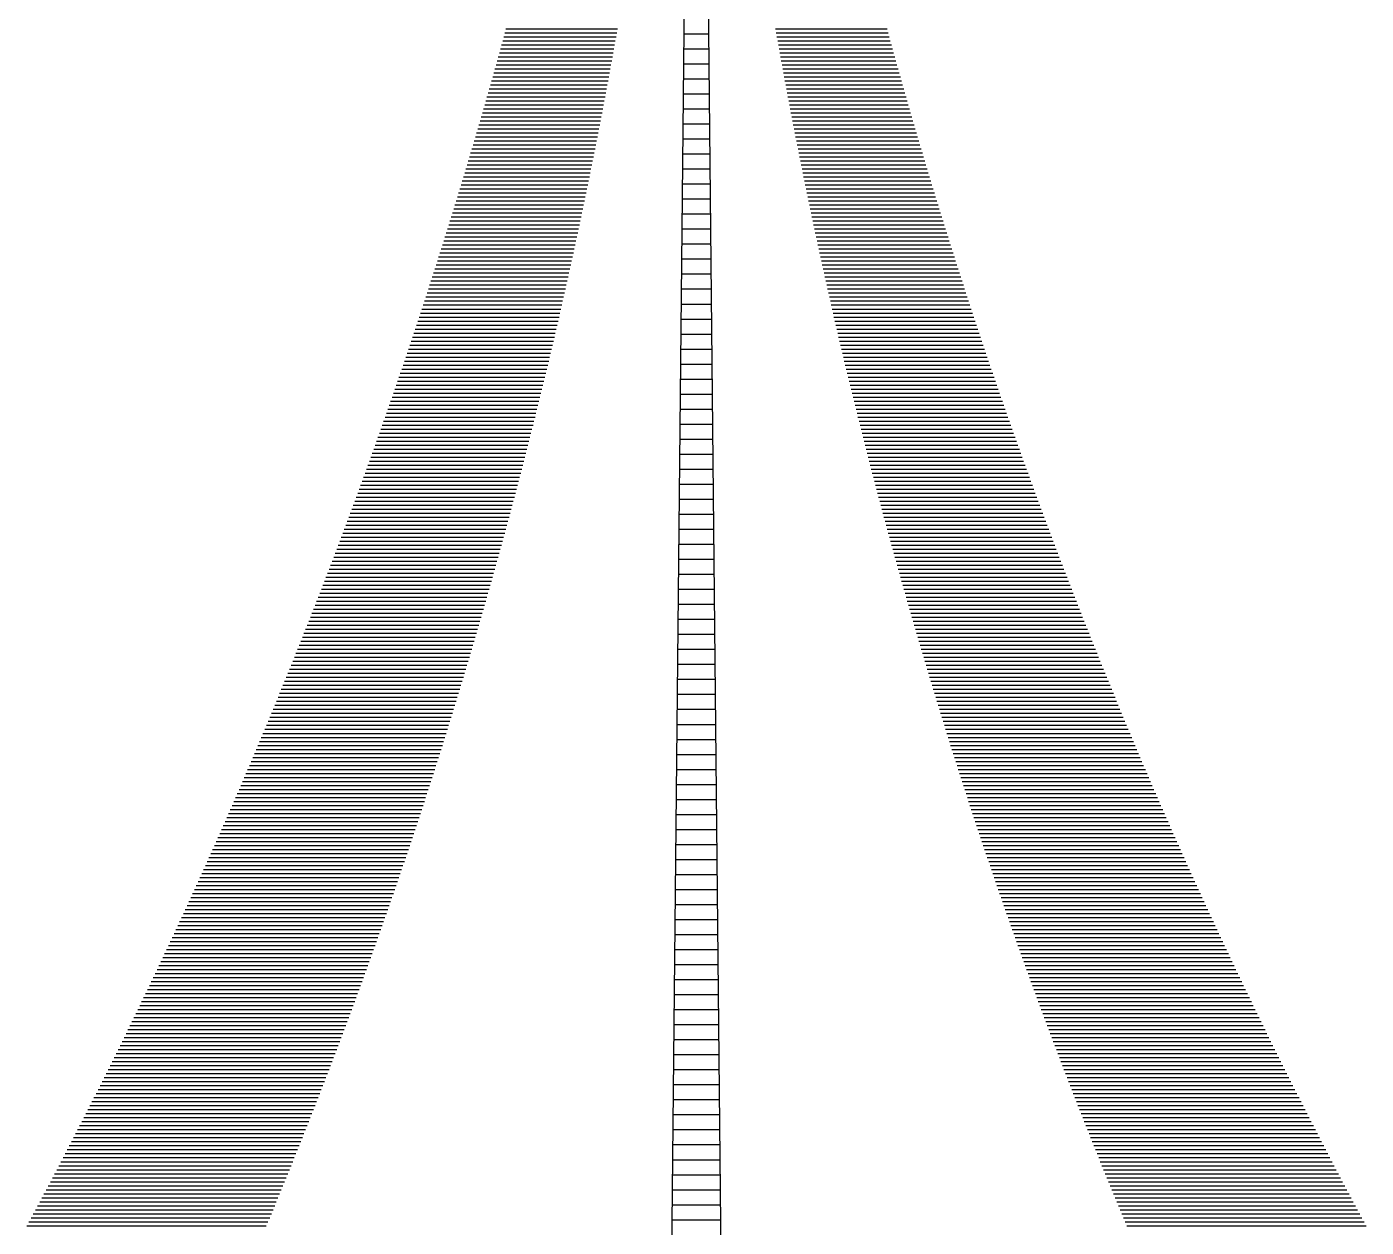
# Model space of a CAD drawing. Extents: x 155532 to 155646, y 598913 to 599004.
# Drawn here: x 155588.923 to 155589.759, y 598998.51 to 598999.26 of the extents above; entities that cross this region are included whole.
import ezdxf

# ---------------------------------------------------------------- set-up
doc = ezdxf.new("R2010")
doc.units = 0
doc.header["$LTSCALE"] = 0.25
doc.layers.get('0').update_dxf_attribs({"linetype": 'CONTINUOUS'})
doc.layers.add('C1680', color=7, linetype='CONTINUOUS')
doc.layers.add('M1202', color=7, linetype='CONTINUOUS')

# ---------------------------------------------------------------- blocks, each defined once
blk = doc.blocks.new('*X14')
at = {"color": 0}
for p, q in [((-19.9951, -132.625), (-19.2992, -132.625)), ((-19.9907, -132.65), (-19.2923, -132.65)), ((-19.9863, -132.675), (-19.2855, -132.675)), ((-19.9819, -132.7), (-19.2787, -132.7)), ((-19.9774, -132.725), (-19.2718, -132.725)), ((-19.973, -132.75), (-19.2649, -132.75)), ((-19.9685, -132.775), (-19.258, -132.775)), ((-19.964, -132.8), (-19.2511, -132.8)), ((-19.9594, -132.825), (-19.2441, -132.825)), ((-19.9549, -132.85), (-19.2372, -132.85)), ((-19.9503, -132.875), (-19.2302, -132.875)), ((-19.9458, -132.9), (-19.2232, -132.9)), ((-19.9412, -132.925), (-19.2161, -132.925)), ((-19.9365, -132.95), (-19.2091, -132.95)), ((-19.9319, -132.975), (-19.202, -132.975)), ((-19.9272, -133), (-19.1949, -133)), ((-19.9226, -133.025), (-19.1878, -133.025)), ((-19.9179, -133.05), (-19.1807, -133.05)), ((-19.9131, -133.075), (-19.1735, -133.075)), ((-19.9084, -133.1), (-19.1664, -133.1)), ((-19.9037, -133.125), (-19.1592, -133.125)), ((-19.8989, -133.15), (-19.152, -133.15)), ((-19.8941, -133.175), (-19.1447, -133.175)), ((-19.8893, -133.2), (-19.1375, -133.2)), ((-19.8845, -133.225), (-19.1302, -133.225)), ((-19.8796, -133.25), (-19.1229, -133.25)), ((-19.8747, -133.275), (-19.1156, -133.275)), ((-19.8699, -133.3), (-19.1083, -133.3)), ((-19.865, -133.325), (-19.101, -133.325)), ((-19.86, -133.35), (-19.0936, -133.35)), ((-19.8551, -133.375), (-19.0862, -133.375)), ((-19.8501, -133.4), (-19.0788, -133.4)), ((-19.8452, -133.425), (-19.0713, -133.425)), ((-19.8402, -133.45), (-19.0639, -133.45)), ((-19.8351, -133.475), (-19.0564, -133.475)), ((-19.8301, -133.5), (-19.0489, -133.5)), ((-19.8251, -133.525), (-19.0414, -133.525)), ((-19.82, -133.55), (-19.0339, -133.55)), ((-19.8149, -133.575), (-19.0263, -133.575)), ((-19.8098, -133.6), (-19.0188, -133.6)), ((-19.8046, -133.625), (-19.0112, -133.625)), ((-19.7995, -133.65), (-19.0036, -133.65)), ((-19.7943, -133.675), (-18.9959, -133.675)), ((-19.7891, -133.7), (-18.9883, -133.7)), ((-19.7839, -133.725), (-18.9806, -133.725)), ((-19.7787, -133.75), (-18.9729, -133.75)), ((-19.7735, -133.775), (-18.9652, -133.775)), ((-19.7682, -133.8), (-18.9574, -133.8)), ((-19.7629, -133.825), (-18.9497, -133.825)), ((-19.7576, -133.85), (-18.9419, -133.85)), ((-19.7523, -133.875), (-18.9341, -133.875)), ((-19.7469, -133.9), (-18.9263, -133.9)), ((-19.7416, -133.925), (-18.9185, -133.925)), ((-19.7362, -133.95), (-18.9106, -133.95)), ((-19.7308, -133.975), (-18.9027, -133.975)), ((-19.7254, -134), (-18.8948, -134)), ((-19.72, -134.025), (-18.8869, -134.025)), ((-19.7145, -134.05), (-18.879, -134.05)), ((-19.709, -134.075), (-18.871, -134.075)), ((-19.7035, -134.1), (-18.863, -134.1)), ((-19.698, -134.125), (-18.855, -134.125)), ((-19.6925, -134.15), (-18.847, -134.15)), ((-19.6869, -134.175), (-18.8389, -134.175)), ((-19.6814, -134.2), (-18.8309, -134.2)), ((-19.6758, -134.225), (-18.8228, -134.225)), ((-19.6702, -134.25), (-18.8147, -134.25)), ((-19.6645, -134.275), (-18.8066, -134.275)), ((-19.6589, -134.3), (-18.7984, -134.3)), ((-19.6532, -134.325), (-18.7902, -134.325)), ((-19.6475, -134.35), (-18.782, -134.35)), ((-19.6418, -134.375), (-18.7738, -134.375)), ((-19.6361, -134.4), (-18.7656, -134.4)), ((-19.6304, -134.425), (-18.7574, -134.425)), ((-19.6246, -134.45), (-18.7491, -134.45)), ((-19.6188, -134.475), (-18.7408, -134.475)), ((-19.613, -134.5), (-18.7325, -134.5)), ((-19.6072, -134.525), (-18.7241, -134.525)), ((-19.6014, -134.55), (-18.7158, -134.55)), ((-19.5955, -134.575), (-18.7074, -134.575)), ((-19.5896, -134.6), (-18.699, -134.6)), ((-19.5837, -134.625), (-18.6906, -134.625)), ((-19.5778, -134.65), (-18.6821, -134.65)), ((-19.5719, -134.675), (-18.6737, -134.675)), ((-19.5659, -134.7), (-18.6652, -134.7)), ((-19.5599, -134.725), (-18.6567, -134.725)), ((-19.5539, -134.75), (-18.6482, -134.75)), ((-19.5479, -134.775), (-18.6396, -134.775)), ((-19.5419, -134.8), (-18.6311, -134.8)), ((-19.5358, -134.825), (-18.6225, -134.825)), ((-19.5298, -134.85), (-18.6139, -134.85)), ((-19.5237, -134.875), (-18.6052, -134.875)), ((-19.5176, -134.9), (-18.5966, -134.9)), ((-19.5114, -134.925), (-18.5879, -134.925)), ((-19.5053, -134.95), (-18.5792, -134.95)), ((-19.4991, -134.975), (-18.5705, -134.975)), ((-19.4929, -135), (-18.5618, -135)), ((-19.4867, -135.025), (-18.553, -135.025)), ((-19.4805, -135.05), (-18.5442, -135.05)), ((-19.4742, -135.075), (-18.5354, -135.075)), ((-19.468, -135.1), (-18.5266, -135.1)), ((-19.4617, -135.125), (-18.5178, -135.125)), ((-19.4554, -135.15), (-18.5089, -135.15)), ((-19.449, -135.175), (-18.5, -135.175)), ((-19.4427, -135.2), (-18.4911, -135.2)), ((-19.4363, -135.225), (-18.4822, -135.225)), ((-19.4299, -135.25), (-18.4732, -135.25)), ((-19.4235, -135.275), (-18.4643, -135.275)), ((-19.4171, -135.3), (-18.4553, -135.3)), ((-19.4107, -135.325), (-18.4463, -135.325)), ((-19.4042, -135.35), (-18.4372, -135.35)), ((-19.3977, -135.375), (-18.4282, -135.375)), ((-19.3912, -135.4), (-18.4191, -135.4)), ((-19.3847, -135.425), (-18.41, -135.425)), ((-19.3781, -135.45), (-18.4009, -135.45)), ((-19.3716, -135.475), (-18.3917, -135.475)), ((-19.365, -135.5), (-18.3826, -135.5)), ((-19.3584, -135.525), (-18.3734, -135.525)), ((-19.3518, -135.55), (-18.3642, -135.55)), ((-19.3451, -135.575), (-18.355, -135.575)), ((-19.3385, -135.6), (-18.3457, -135.6)), ((-19.3318, -135.625), (-18.3364, -135.625)), ((-19.3251, -135.65), (-18.3271, -135.65)), ((-19.3183, -135.675), (-18.3178, -135.675)), ((-19.3116, -135.7), (-18.3085, -135.7)), ((-19.3048, -135.725), (-18.2991, -135.725)), ((-19.2981, -135.75), (-18.2898, -135.75)), ((-19.2913, -135.775), (-18.2804, -135.775)), ((-19.2844, -135.8), (-18.2709, -135.8)), ((-19.2776, -135.825), (-18.2615, -135.825)), ((-19.2707, -135.85), (-18.252, -135.85)), ((-19.2639, -135.875), (-18.2425, -135.875)), ((-19.257, -135.9), (-18.233, -135.9)), ((-19.25, -135.925), (-18.2235, -135.925)), ((-19.2431, -135.95), (-18.2139, -135.95)), ((-19.2361, -135.975), (-18.2044, -135.975)), ((-19.2292, -136), (-18.1948, -136)), ((-19.2222, -136.025), (-18.1851, -136.025)), ((-19.2151, -136.05), (-18.1755, -136.05)), ((-19.2081, -136.075), (-18.1658, -136.075)), ((-19.201, -136.1), (-18.1562, -136.1)), ((-19.1939, -136.125), (-18.1464, -136.125)), ((-19.1868, -136.15), (-18.1367, -136.15)), ((-19.1797, -136.175), (-18.127, -136.175)), ((-19.1726, -136.2), (-18.1172, -136.2)), ((-19.1654, -136.225), (-18.1074, -136.225)), ((-19.1582, -136.25), (-18.0976, -136.25)), ((-19.151, -136.275), (-18.0877, -136.275)), ((-19.1438, -136.3), (-18.0779, -136.3)), ((-19.1366, -136.325), (-18.068, -136.325)), ((-19.1293, -136.35), (-18.0581, -136.35)), ((-19.122, -136.375), (-18.0482, -136.375)), ((-19.1147, -136.4), (-18.0382, -136.4)), ((-19.1074, -136.425), (-18.0282, -136.425)), ((-19.1001, -136.45), (-18.0182, -136.45)), ((-19.0927, -136.475), (-18.0082, -136.475)), ((-19.0853, -136.5), (-17.9982, -136.5)), ((-19.0779, -136.525), (-17.9881, -136.525)), ((-19.0705, -136.55), (-17.978, -136.55)), ((-19.063, -136.575), (-17.9679, -136.575)), ((-19.0556, -136.6), (-17.9578, -136.6)), ((-19.0481, -136.625), (-17.9476, -136.625)), ((-19.0406, -136.65), (-17.9375, -136.65)), ((-19.0331, -136.675), (-17.9273, -136.675)), ((-19.0255, -136.7), (-17.917, -136.7)), ((-19.018, -136.725), (-17.9068, -136.725)), ((-19.0104, -136.75), (-17.8965, -136.75)), ((-19.0028, -136.775), (-17.8863, -136.775)), ((-18.9951, -136.8), (-17.8759, -136.8)), ((-18.9875, -136.825), (-17.8656, -136.825)), ((-18.9798, -136.85), (-17.8553, -136.85)), ((-18.9721, -136.875), (-17.8449, -136.875)), ((-18.9644, -136.9), (-17.8345, -136.9)), ((-18.9567, -136.925), (-17.8241, -136.925)), ((-18.9489, -136.95), (-17.8136, -136.95)), ((-18.9412, -136.975), (-17.8031, -136.975)), ((-18.9334, -137), (-17.7927, -137)), ((-18.9256, -137.025), (-17.7821, -137.025)), ((-18.9177, -137.05), (-17.7716, -137.05)), ((-18.9099, -137.075), (-17.761, -137.075)), ((-18.902, -137.1), (-17.7505, -137.1)), ((-18.8941, -137.125), (-17.7399, -137.125)), ((-18.8862, -137.15), (-17.7292, -137.15)), ((-18.8783, -137.175), (-17.7186, -137.175)), ((-18.8703, -137.2), (-17.7079, -137.2)), ((-18.8623, -137.225), (-17.6972, -137.225)), ((-18.8543, -137.25), (-17.6865, -137.25)), ((-18.8463, -137.275), (-17.6757, -137.275)), ((-18.8383, -137.3), (-17.665, -137.3)), ((-18.8302, -137.325), (-17.6542, -137.325)), ((-18.8221, -137.35), (-17.6434, -137.35)), ((-18.814, -137.375), (-17.6325, -137.375)), ((-18.8059, -137.4), (-17.6217, -137.4)), ((-18.7978, -137.425), (-17.6108, -137.425)), ((-18.7896, -137.45), (-17.5999, -137.45)), ((-18.7814, -137.475), (-17.589, -137.475)), ((-18.7732, -137.5), (-17.578, -137.5)), ((-18.765, -137.525), (-17.567, -137.525)), ((-18.7567, -137.55), (-17.5561, -137.55)), ((-18.7485, -137.575), (-17.545, -137.575)), ((-18.7402, -137.6), (-17.534, -137.6)), ((-18.7319, -137.625), (-17.5229, -137.625)), ((-18.7235, -137.65), (-17.5118, -137.65)), ((-18.7152, -137.675), (-17.5007, -137.675)), ((-18.7068, -137.7), (-17.4896, -137.7)), ((-18.6984, -137.725), (-17.4784, -137.725)), ((-18.69, -137.75), (-17.4672, -137.75)), ((-18.6816, -137.775), (-17.456, -137.775)), ((-18.6731, -137.8), (-17.4448, -137.8)), ((-18.6646, -137.825), (-17.4335, -137.825)), ((-18.6562, -137.85), (-17.4223, -137.85)), ((-18.6476, -137.875), (-17.411, -137.875)), ((-18.6391, -137.9), (-17.3996, -137.9)), ((-18.6305, -137.925), (-17.3883, -137.925)), ((-18.6219, -137.95), (-17.3769, -137.95)), ((-18.6133, -137.975), (-17.3655, -137.975)), ((-18.6047, -138), (-17.3541, -138)), ((-18.5961, -138.025), (-17.3427, -138.025)), ((-18.5874, -138.05), (-17.3312, -138.05)), ((-18.5787, -138.075), (-17.3197, -138.075)), ((-18.57, -138.1), (-17.3082, -138.1)), ((-18.5613, -138.125), (-17.2966, -138.125)), ((-18.5525, -138.15), (-17.2851, -138.15)), ((-18.5438, -138.175), (-17.2735, -138.175)), ((-18.535, -138.2), (-17.2619, -138.2)), ((-18.5261, -138.225), (-17.2503, -138.225)), ((-18.5173, -138.25), (-17.2386, -138.25)), ((-18.5084, -138.275), (-17.2269, -138.275)), ((-18.4996, -138.3), (-17.2152, -138.3)), ((-18.4907, -138.325), (-17.2035, -138.325)), ((-18.4817, -138.35), (-17.1917, -138.35)), ((-18.4728, -138.375), (-17.1799, -138.375)), ((-18.4638, -138.4), (-17.1681, -138.4)), ((-18.4548, -138.425), (-17.1563, -138.425)), ((-18.4458, -138.45), (-17.1445, -138.45)), ((-18.4368, -138.475), (-17.1326, -138.475)), ((-18.4278, -138.5), (-17.1207, -138.5)), ((-18.4187, -138.525), (-17.1088, -138.525)), ((-18.4096, -138.55), (-17.0968, -138.55)), ((-18.4005, -138.575), (-17.0849, -138.575)), ((-18.3913, -138.6), (-17.0729, -138.6)), ((-18.3822, -138.625), (-17.0608, -138.625)), ((-18.373, -138.65), (-17.0488, -138.65)), ((-18.3638, -138.675), (-17.0367, -138.675)), ((-18.3546, -138.7), (-17.0246, -138.7)), ((-18.3453, -138.725), (-17.0125, -138.725)), ((-18.3361, -138.75), (-17.0004, -138.75)), ((-18.3268, -138.775), (-16.9882, -138.775)), ((-18.3175, -138.8), (-16.976, -138.8)), ((-18.3081, -138.825), (-16.9638, -138.825)), ((-18.2988, -138.85), (-16.9516, -138.85)), ((-18.2894, -138.875), (-16.9393, -138.875)), ((-18.28, -138.9), (-16.927, -138.9)), ((-18.2706, -138.925), (-16.9147, -138.925)), ((-18.2611, -138.95), (-16.9023, -138.95)), ((-18.2517, -138.975), (-16.89, -138.975)), ((-18.2422, -139), (-16.8776, -139)), ((-18.2327, -139.025), (-16.8652, -139.025)), ((-18.2232, -139.05), (-16.8527, -139.05)), ((-18.2136, -139.075), (-16.8403, -139.075)), ((-18.204, -139.1), (-16.8278, -139.1)), ((-18.1944, -139.125), (-16.8153, -139.125)), ((-18.1848, -139.15), (-16.8027, -139.15)), ((-18.1752, -139.175), (-16.7902, -139.175)), ((-18.1655, -139.2), (-16.7776, -139.2)), ((-18.1558, -139.225), (-16.765, -139.225)), ((-18.1461, -139.25), (-16.7523, -139.25)), ((-18.1364, -139.275), (-16.7397, -139.275)), ((-18.1267, -139.3), (-16.727, -139.3)), ((-18.1169, -139.325), (-16.7143, -139.325)), ((-18.1071, -139.35), (-16.7015, -139.35)), ((-18.0973, -139.375), (-16.6888, -139.375)), ((-18.0875, -139.4), (-16.676, -139.4)), ((-18.0776, -139.425), (-16.6632, -139.425)), ((-18.0677, -139.45), (-16.6503, -139.45)), ((-18.0578, -139.475), (-16.6374, -139.475)), ((-18.0479, -139.5), (-16.6246, -139.5)), ((-18.0379, -139.525), (-16.6116, -139.525)), ((-18.028, -139.55), (-16.5987, -139.55)), ((-18.018, -139.575), (-16.5857, -139.575)), ((-18.008, -139.6), (-16.5727, -139.6)), ((-17.9979, -139.625), (-16.5597, -139.625)), ((-17.9879, -139.65), (-16.5467, -139.65)), ((-17.9778, -139.675), (-16.5336, -139.675)), ((-17.9677, -139.7), (-16.5205, -139.7)), ((-17.9575, -139.725), (-16.5074, -139.725)), ((-17.9474, -139.75), (-16.4942, -139.75)), ((-17.9372, -139.775), (-16.4811, -139.775)), ((-17.927, -139.8), (-16.4679, -139.8)), ((-17.9168, -139.825), (-16.4546, -139.825)), ((-17.9066, -139.85), (-16.4414, -139.85)), ((-17.8963, -139.875), (-16.4281, -139.875)), ((-17.886, -139.9), (-16.4148, -139.9)), ((-17.8757, -139.925), (-16.4015, -139.925)), ((-17.8654, -139.95), (-16.3881, -139.95)), ((-17.855, -139.975), (-16.3748, -139.975)), ((-17.8447, -140), (-16.3614, -140)), ((-17.8343, -140.025), (-16.3479, -140.025)), ((-17.8238, -140.05), (-16.3345, -140.05)), ((-17.8134, -140.075), (-16.321, -140.075)), ((-17.8029, -140.1), (-16.3075, -140.1))]:
    blk.add_line(p, q, dxfattribs=at)
blk = doc.blocks.new('*X15')
at = {"color": 0}
for p, q in [((-21.6784, -132.625), (-20.9824, -132.625)), ((-21.6989, -132.7), (-20.9957, -132.7)), ((-21.6921, -132.675), (-20.9913, -132.675)), ((-21.6852, -132.65), (-20.9868, -132.65)), ((-21.7196, -132.775), (-21.0091, -132.775)), ((-21.7127, -132.75), (-21.0046, -132.75)), ((-21.7058, -132.725), (-21.0001, -132.725)), ((-21.7474, -132.875), (-21.0272, -132.875)), ((-21.7404, -132.85), (-21.0227, -132.85)), ((-21.7335, -132.825), (-21.0181, -132.825)), ((-21.7265, -132.8), (-21.0136, -132.8)), ((-21.7685, -132.95), (-21.041, -132.95)), ((-21.7614, -132.925), (-21.0364, -132.925)), ((-21.7544, -132.9), (-21.0318, -132.9)), ((-21.7898, -133.025), (-21.055, -133.025)), ((-21.7826, -133), (-21.0503, -133)), ((-21.7756, -132.975), (-21.0457, -132.975)), ((-21.8184, -133.125), (-21.0739, -133.125)), ((-21.8112, -133.1), (-21.0692, -133.1)), ((-21.804, -133.075), (-21.0644, -133.075)), ((-21.7969, -133.05), (-21.0597, -133.05)), ((-21.8401, -133.2), (-21.0883, -133.2)), ((-21.8328, -133.175), (-21.0835, -133.175)), ((-21.8256, -133.15), (-21.0787, -133.15)), ((-21.8693, -133.3), (-21.1077, -133.3)), ((-21.8619, -133.275), (-21.1028, -133.275)), ((-21.8546, -133.25), (-21.098, -133.25)), ((-21.8473, -133.225), (-21.0931, -133.225)), ((-21.8914, -133.375), (-21.1225, -133.375)), ((-21.884, -133.35), (-21.1175, -133.35)), ((-21.8766, -133.325), (-21.1126, -133.325)), ((-21.9137, -133.45), (-21.1374, -133.45)), ((-21.9062, -133.425), (-21.1324, -133.425)), ((-21.8988, -133.4), (-21.1274, -133.4)), ((-21.9437, -133.55), (-21.1576, -133.55)), ((-21.9362, -133.525), (-21.1525, -133.525)), ((-21.9286, -133.5), (-21.1475, -133.5)), ((-21.9212, -133.475), (-21.1424, -133.475)), ((-21.9664, -133.625), (-21.1729, -133.625)), ((-21.9588, -133.6), (-21.1678, -133.6)), ((-21.9512, -133.575), (-21.1627, -133.575)), ((-21.9893, -133.7), (-21.1884, -133.7)), ((-21.9817, -133.675), (-21.1833, -133.675)), ((-21.974, -133.65), (-21.1781, -133.65)), ((-22.0201, -133.8), (-21.2094, -133.8)), ((-22.0124, -133.775), (-21.2041, -133.775)), ((-22.0047, -133.75), (-21.1989, -133.75)), ((-21.997, -133.725), (-21.1936, -133.725)), ((-22.0435, -133.875), (-21.2253, -133.875)), ((-22.0357, -133.85), (-21.22, -133.85)), ((-22.0279, -133.825), (-21.2147, -133.825)), ((-22.067, -133.95), (-21.2414, -133.95)), ((-22.0591, -133.925), (-21.236, -133.925)), ((-22.0513, -133.9), (-21.2306, -133.9)), ((-22.0986, -134.05), (-21.2631, -134.05)), ((-22.0907, -134.025), (-21.2576, -134.025)), ((-22.0828, -134), (-21.2522, -134)), ((-22.0749, -133.975), (-21.2468, -133.975)), ((-22.1226, -134.125), (-21.2796, -134.125)), ((-22.1146, -134.1), (-21.274, -134.1)), ((-22.1066, -134.075), (-21.2686, -134.075)), ((-22.1467, -134.2), (-21.2962, -134.2)), ((-22.1386, -134.175), (-21.2906, -134.175)), ((-22.1306, -134.15), (-21.2851, -134.15)), ((-22.1792, -134.3), (-21.3187, -134.3)), ((-22.171, -134.275), (-21.313, -134.275)), ((-22.1629, -134.25), (-21.3074, -134.25)), ((-22.1548, -134.225), (-21.3018, -134.225)), ((-22.2037, -134.375), (-21.3357, -134.375)), ((-22.1955, -134.35), (-21.33, -134.35)), ((-22.1873, -134.325), (-21.3244, -134.325)), ((-22.2285, -134.45), (-21.353, -134.45)), ((-22.2202, -134.425), (-21.3472, -134.425)), ((-22.212, -134.4), (-21.3415, -134.4)), ((-22.2618, -134.55), (-21.3762, -134.55)), ((-22.2534, -134.525), (-21.3704, -134.525)), ((-22.2451, -134.5), (-21.3646, -134.5)), ((-22.2368, -134.475), (-21.3588, -134.475)), ((-22.287, -134.625), (-21.3939, -134.625)), ((-22.2786, -134.6), (-21.388, -134.6)), ((-22.2702, -134.575), (-21.3821, -134.575)), ((-22.3124, -134.7), (-21.4117, -134.7)), ((-22.3039, -134.675), (-21.4057, -134.675)), ((-22.2954, -134.65), (-21.3998, -134.65)), ((-22.3465, -134.8), (-21.4357, -134.8)), ((-22.338, -134.775), (-21.4297, -134.775)), ((-22.3294, -134.75), (-21.4236, -134.75)), ((-22.3209, -134.725), (-21.4176, -134.725)), ((-22.3723, -134.875), (-21.4539, -134.875)), ((-22.3637, -134.85), (-21.4478, -134.85)), ((-22.3551, -134.825), (-21.4417, -134.825)), ((-22.3984, -134.95), (-21.4723, -134.95)), ((-22.3897, -134.925), (-21.4662, -134.925)), ((-22.381, -134.9), (-21.46, -134.9)), ((-22.4333, -135.05), (-21.4971, -135.05)), ((-22.4246, -135.025), (-21.4909, -135.025)), ((-22.4158, -135), (-21.4847, -135)), ((-22.4071, -134.975), (-21.4785, -134.975)), ((-22.4598, -135.125), (-21.5159, -135.125)), ((-22.451, -135.1), (-21.5096, -135.1)), ((-22.4421, -135.075), (-21.5034, -135.075)), ((-22.4865, -135.2), (-21.5349, -135.2)), ((-22.4776, -135.175), (-21.5285, -135.175)), ((-22.4687, -135.15), (-21.5222, -135.15)), ((-22.5223, -135.3), (-21.5605, -135.3)), ((-22.5133, -135.275), (-21.5541, -135.275)), ((-22.5043, -135.25), (-21.5476, -135.25)), ((-22.4954, -135.225), (-21.5413, -135.225)), ((-22.5494, -135.375), (-21.5799, -135.375)), ((-22.5403, -135.35), (-21.5734, -135.35)), ((-22.5313, -135.325), (-21.5669, -135.325)), ((-22.5767, -135.45), (-21.5994, -135.45)), ((-22.5676, -135.425), (-21.5929, -135.425)), ((-22.5585, -135.4), (-21.5864, -135.4)), ((-22.6134, -135.55), (-21.6258, -135.55)), ((-22.6042, -135.525), (-21.6192, -135.525)), ((-22.595, -135.5), (-21.6126, -135.5)), ((-22.5858, -135.475), (-21.606, -135.475)), ((-22.6411, -135.625), (-21.6458, -135.625)), ((-22.6319, -135.6), (-21.6391, -135.6)), ((-22.6226, -135.575), (-21.6325, -135.575)), ((-22.6784, -135.725), (-21.6727, -135.725)), ((-22.6691, -135.7), (-21.666, -135.7)), ((-22.6597, -135.675), (-21.6592, -135.675)), ((-22.6504, -135.65), (-21.6525, -135.65)), ((-22.7066, -135.8), (-21.6931, -135.8)), ((-22.6972, -135.775), (-21.6863, -135.775)), ((-22.6878, -135.75), (-21.6795, -135.75)), ((-22.735, -135.875), (-21.7137, -135.875)), ((-22.7256, -135.85), (-21.7068, -135.85)), ((-22.7161, -135.825), (-21.7, -135.825)), ((-22.7732, -135.975), (-21.7414, -135.975)), ((-22.7636, -135.95), (-21.7345, -135.95)), ((-22.7541, -135.925), (-21.7275, -135.925)), ((-22.7446, -135.9), (-21.7206, -135.9)), ((-22.8021, -136.05), (-21.7624, -136.05)), ((-22.7924, -136.025), (-21.7554, -136.025)), ((-22.7828, -136), (-21.7484, -136)), ((-22.8311, -136.125), (-21.7836, -136.125)), ((-22.8214, -136.1), (-21.7765, -136.1)), ((-22.8117, -136.075), (-21.7695, -136.075)), ((-22.8702, -136.225), (-21.8122, -136.225)), ((-22.8604, -136.2), (-21.805, -136.2)), ((-22.8506, -136.175), (-21.7979, -136.175)), ((-22.8409, -136.15), (-21.7907, -136.15)), ((-22.8997, -136.3), (-21.8338, -136.3)), ((-22.8898, -136.275), (-21.8265, -136.275)), ((-22.88, -136.25), (-21.8193, -136.25)), ((-22.9294, -136.375), (-21.8555, -136.375)), ((-22.9195, -136.35), (-21.8483, -136.35)), ((-22.9096, -136.325), (-21.841, -136.325)), ((-22.9694, -136.475), (-21.8849, -136.475)), ((-22.9593, -136.45), (-21.8775, -136.45)), ((-22.9494, -136.425), (-21.8702, -136.425)), ((-22.9394, -136.4), (-21.8628, -136.4)), ((-22.9996, -136.55), (-21.9071, -136.55)), ((-22.9895, -136.525), (-21.8997, -136.525)), ((-22.9794, -136.5), (-21.8923, -136.5)), ((-23.0299, -136.625), (-21.9295, -136.625)), ((-23.0198, -136.6), (-21.922, -136.6)), ((-23.0097, -136.575), (-21.9145, -136.575)), ((-23.0708, -136.725), (-21.9596, -136.725)), ((-23.0605, -136.7), (-21.9521, -136.7)), ((-23.0503, -136.675), (-21.9445, -136.675)), ((-23.0401, -136.65), (-21.937, -136.65)), ((-23.1016, -136.8), (-21.9824, -136.8)), ((-23.0913, -136.775), (-21.9748, -136.775)), ((-23.081, -136.75), (-21.9672, -136.75)), ((-23.1327, -136.875), (-22.0055, -136.875)), ((-23.1223, -136.85), (-21.9978, -136.85)), ((-23.112, -136.825), (-21.9901, -136.825)), ((-23.1744, -136.975), (-22.0364, -136.975)), ((-23.164, -136.95), (-22.0286, -136.95)), ((-23.1535, -136.925), (-22.0209, -136.925)), ((-23.1431, -136.9), (-22.0132, -136.9)), ((-23.206, -137.05), (-22.0598, -137.05)), ((-23.1954, -137.025), (-22.052, -137.025)), ((-23.1849, -137), (-22.0442, -137)), ((-23.2377, -137.125), (-22.0835, -137.125)), ((-23.2271, -137.1), (-22.0756, -137.1)), ((-23.2165, -137.075), (-22.0677, -137.075)), ((-23.2804, -137.225), (-22.1153, -137.225)), ((-23.2697, -137.2), (-22.1073, -137.2)), ((-23.259, -137.175), (-22.0993, -137.175)), ((-23.2484, -137.15), (-22.0914, -137.15)), ((-23.3126, -137.3), (-22.1393, -137.3)), ((-23.3018, -137.275), (-22.1313, -137.275)), ((-23.2911, -137.25), (-22.1232, -137.25)), ((-23.345, -137.375), (-22.1635, -137.375)), ((-23.3342, -137.35), (-22.1554, -137.35)), ((-23.3234, -137.325), (-22.1474, -137.325)), ((-23.3886, -137.475), (-22.1962, -137.475)), ((-23.3777, -137.45), (-22.188, -137.45)), ((-23.3668, -137.425), (-22.1798, -137.425)), ((-23.3559, -137.4), (-22.1717, -137.4)), ((-23.4215, -137.55), (-22.2208, -137.55)), ((-23.4105, -137.525), (-22.2126, -137.525)), ((-23.3996, -137.5), (-22.2044, -137.5)), ((-23.4547, -137.625), (-22.2457, -137.625)), ((-23.4436, -137.6), (-22.2374, -137.6)), ((-23.4325, -137.575), (-22.2291, -137.575)), ((-23.4992, -137.725), (-22.2791, -137.725)), ((-23.488, -137.7), (-22.2708, -137.7)), ((-23.4769, -137.675), (-22.2624, -137.675)), ((-23.4657, -137.65), (-22.254, -137.65)), ((-23.5328, -137.8), (-22.3045, -137.8)), ((-23.5216, -137.775), (-22.296, -137.775)), ((-23.5103, -137.75), (-22.2876, -137.75)), ((-23.5666, -137.875), (-22.3299, -137.875)), ((-23.5553, -137.85), (-22.3214, -137.85)), ((-23.544, -137.825), (-22.3129, -137.825)), ((-23.6121, -137.975), (-22.3642, -137.975)), ((-23.6007, -137.95), (-22.3556, -137.95)), ((-23.5893, -137.925), (-22.347, -137.925)), ((-23.5779, -137.9), (-22.3385, -137.9)), ((-23.6464, -138.05), (-22.3902, -138.05)), ((-23.6349, -138.025), (-22.3815, -138.025)), ((-23.6235, -138), (-22.3729, -138)), ((-23.6925, -138.15), (-22.4251, -138.15)), ((-23.6809, -138.125), (-22.4163, -138.125)), ((-23.6694, -138.1), (-22.4076, -138.1)), ((-23.6579, -138.075), (-22.3989, -138.075)), ((-23.7273, -138.225), (-22.4514, -138.225)), ((-23.7157, -138.2), (-22.4426, -138.2)), ((-23.7041, -138.175), (-22.4338, -138.175)), ((-23.7624, -138.3), (-22.478, -138.3)), ((-23.7507, -138.275), (-22.4691, -138.275)), ((-23.739, -138.25), (-22.4603, -138.25)), ((-23.8094, -138.4), (-22.5137, -138.4)), ((-23.7976, -138.375), (-22.5048, -138.375)), ((-23.7859, -138.35), (-22.4958, -138.35)), ((-23.7741, -138.325), (-22.4869, -138.325)), ((-23.845, -138.475), (-22.5408, -138.475)), ((-23.8331, -138.45), (-22.5317, -138.45)), ((-23.8213, -138.425), (-22.5227, -138.425)), ((-23.8808, -138.55), (-22.568, -138.55)), ((-23.8688, -138.525), (-22.5589, -138.525)), ((-23.8569, -138.5), (-22.5498, -138.5)), ((-23.9288, -138.65), (-22.6046, -138.65)), ((-23.9167, -138.625), (-22.5954, -138.625)), ((-23.9047, -138.6), (-22.5862, -138.6)), ((-23.8927, -138.575), (-22.5771, -138.575)), ((-23.9651, -138.725), (-22.6323, -138.725)), ((-23.9529, -138.7), (-22.623, -138.7)), ((-23.9409, -138.675), (-22.6138, -138.675)), ((-24.0016, -138.8), (-22.6601, -138.8)), ((-23.9894, -138.775), (-22.6508, -138.775)), ((-23.9772, -138.75), (-22.6415, -138.75)), ((-24.0506, -138.9), (-22.6976, -138.9)), ((-24.0383, -138.875), (-22.6882, -138.875)), ((-24.026, -138.85), (-22.6788, -138.85)), ((-24.0138, -138.825), (-22.6694, -138.825)), ((-24.0876, -138.975), (-22.7259, -138.975)), ((-24.0752, -138.95), (-22.7164, -138.95)), ((-24.0629, -138.925), (-22.707, -138.925)), ((-24.1248, -139.05), (-22.7544, -139.05)), ((-24.1124, -139.025), (-22.7449, -139.025)), ((-24.1, -139), (-22.7354, -139)), ((-24.1748, -139.15), (-22.7928, -139.15)), ((-24.1623, -139.125), (-22.7831, -139.125)), ((-24.1498, -139.1), (-22.7735, -139.1)), ((-24.1373, -139.075), (-22.764, -139.075)), ((-24.2126, -139.225), (-22.8217, -139.225)), ((-24.2, -139.2), (-22.8121, -139.2)), ((-24.1874, -139.175), (-22.8024, -139.175)), ((-24.2506, -139.3), (-22.8509, -139.3)), ((-24.2379, -139.275), (-22.8412, -139.275)), ((-24.2252, -139.25), (-22.8314, -139.25)), ((-24.3016, -139.4), (-22.8901, -139.4)), ((-24.2888, -139.375), (-22.8803, -139.375)), ((-24.2761, -139.35), (-22.8705, -139.35)), ((-24.2633, -139.325), (-22.8607, -139.325)), ((-24.3401, -139.475), (-22.9198, -139.475)), ((-24.3273, -139.45), (-22.9099, -139.45)), ((-24.3144, -139.425), (-22.9, -139.425)), ((-24.3789, -139.55), (-22.9496, -139.55)), ((-24.3659, -139.525), (-22.9396, -139.525)), ((-24.353, -139.5), (-22.9297, -139.5)), ((-24.4309, -139.65), (-22.9897, -139.65)), ((-24.4179, -139.625), (-22.9797, -139.625)), ((-24.4048, -139.6), (-22.9696, -139.6)), ((-24.3918, -139.575), (-22.9596, -139.575)), ((-24.4702, -139.725), (-23.02, -139.725)), ((-24.4571, -139.7), (-23.0099, -139.7)), ((-24.444, -139.675), (-22.9998, -139.675)), ((-24.5097, -139.8), (-23.0506, -139.8)), ((-24.4965, -139.775), (-23.0404, -139.775)), ((-24.4833, -139.75), (-23.0302, -139.75)), ((-24.5628, -139.9), (-23.0916, -139.9)), ((-24.5495, -139.875), (-23.0813, -139.875)), ((-24.5362, -139.85), (-23.071, -139.85)), ((-24.5229, -139.825), (-23.0608, -139.825)), ((-24.6028, -139.975), (-23.1225, -139.975)), ((-24.5894, -139.95), (-23.1122, -139.95)), ((-24.5761, -139.925), (-23.1019, -139.925)), ((-24.6431, -140.05), (-23.1537, -140.05)), ((-24.6297, -140.025), (-23.1433, -140.025)), ((-24.6162, -140), (-23.1329, -140)), ((-24.6701, -140.1), (-23.1746, -140.1)), ((-24.6566, -140.075), (-23.1642, -140.075))]:
    blk.add_line(p, q, dxfattribs=at)
blk = doc.blocks.new('*X16')
at = {"color": 0}
for p, q in [((-20.5662, -132.6562), (-20.4111, -132.6562)), ((-20.5672, -132.75), (-20.4101, -132.75)), ((-20.5681, -132.8438), (-20.4092, -132.8438)), ((-20.5691, -132.9375), (-20.4083, -132.9375)), ((-20.57, -133.0312), (-20.4073, -133.0312)), ((-20.5709, -133.125), (-20.4064, -133.125)), ((-20.5719, -133.2188), (-20.4055, -133.2188)), ((-20.5728, -133.3125), (-20.4045, -133.3125)), ((-20.5737, -133.4062), (-20.4036, -133.4062)), ((-20.5747, -133.5), (-20.4027, -133.5)), ((-20.5756, -133.5938), (-20.4017, -133.5938)), ((-20.5765, -133.6875), (-20.4008, -133.6875)), ((-20.5775, -133.7812), (-20.3998, -133.7812)), ((-20.5784, -133.875), (-20.3989, -133.875)), ((-20.5793, -133.9688), (-20.398, -133.9688)), ((-20.5803, -134.0625), (-20.397, -134.0625)), ((-20.5812, -134.1562), (-20.3961, -134.1562)), ((-20.5822, -134.25), (-20.3952, -134.25)), ((-20.5831, -134.3438), (-20.3942, -134.3438)), ((-20.584, -134.4375), (-20.3933, -134.4375)), ((-20.585, -134.5312), (-20.3924, -134.5312)), ((-20.5859, -134.625), (-20.3914, -134.625)), ((-20.5868, -134.7188), (-20.3905, -134.7188)), ((-20.5878, -134.8125), (-20.3896, -134.8125)), ((-20.5887, -134.9062), (-20.3886, -134.9062)), ((-20.5896, -135), (-20.3877, -135)), ((-20.5906, -135.0938), (-20.3867, -135.0938)), ((-20.5915, -135.1875), (-20.3858, -135.1875)), ((-20.5925, -135.2812), (-20.3849, -135.2812)), ((-20.5934, -135.375), (-20.3839, -135.375)), ((-20.5943, -135.4688), (-20.383, -135.4688)), ((-20.5953, -135.5625), (-20.3821, -135.5625)), ((-20.5962, -135.6562), (-20.3811, -135.6562)), ((-20.5971, -135.75), (-20.3802, -135.75)), ((-20.5981, -135.8438), (-20.3793, -135.8438)), ((-20.599, -135.9375), (-20.3783, -135.9375)), ((-20.5999, -136.0312), (-20.3774, -136.0312)), ((-20.6009, -136.125), (-20.3765, -136.125)), ((-20.6018, -136.2188), (-20.3755, -136.2188)), ((-20.6027, -136.3125), (-20.3746, -136.3125)), ((-20.6037, -136.4062), (-20.3736, -136.4062)), ((-20.6046, -136.5), (-20.3727, -136.5)), ((-20.6056, -136.5938), (-20.3718, -136.5938)), ((-20.6065, -136.6875), (-20.3708, -136.6875)), ((-20.6074, -136.7812), (-20.3699, -136.7812)), ((-20.6084, -136.875), (-20.369, -136.875)), ((-20.6093, -136.9688), (-20.368, -136.9688)), ((-20.6102, -137.0625), (-20.3671, -137.0625)), ((-20.6112, -137.1562), (-20.3662, -137.1562)), ((-20.6121, -137.25), (-20.3652, -137.25)), ((-20.613, -137.3438), (-20.3643, -137.3438)), ((-20.614, -137.4375), (-20.3634, -137.4375)), ((-20.6149, -137.5312), (-20.3624, -137.5312)), ((-20.6158, -137.625), (-20.3615, -137.625)), ((-20.6168, -137.7188), (-20.3605, -137.7188)), ((-20.6177, -137.8125), (-20.3596, -137.8125)), ((-20.6187, -137.9062), (-20.3587, -137.9062)), ((-20.6196, -138), (-20.3577, -138)), ((-20.6205, -138.0938), (-20.3568, -138.0938)), ((-20.6215, -138.1875), (-20.3559, -138.1875)), ((-20.6224, -138.2812), (-20.3549, -138.2812)), ((-20.6233, -138.375), (-20.354, -138.375)), ((-20.6243, -138.4688), (-20.3531, -138.4688)), ((-20.6252, -138.5625), (-20.3521, -138.5625)), ((-20.6261, -138.6562), (-20.3512, -138.6562)), ((-20.6271, -138.75), (-20.3503, -138.75)), ((-20.628, -138.8438), (-20.3493, -138.8438)), ((-20.6289, -138.9375), (-20.3484, -138.9375)), ((-20.6299, -139.0312), (-20.3475, -139.0312)), ((-20.6308, -139.125), (-20.3465, -139.125)), ((-20.6318, -139.2188), (-20.3456, -139.2188)), ((-20.6327, -139.3125), (-20.3446, -139.3125)), ((-20.6336, -139.4062), (-20.3437, -139.4062)), ((-20.6346, -139.5), (-20.3428, -139.5)), ((-20.6355, -139.5938), (-20.3418, -139.5938)), ((-20.6364, -139.6875), (-20.3409, -139.6875)), ((-20.6374, -139.7812), (-20.34, -139.7812)), ((-20.6383, -139.875), (-20.339, -139.875)), ((-20.6392, -139.9688), (-20.3381, -139.9688)), ((-20.6402, -140.0625), (-20.3372, -140.0625))]:
    blk.add_line(p, q, dxfattribs=at)
blk = doc.blocks.new('ZAFON2')
at = {"layer": 'C1680'}
for p, q in [((-21.4888, -225.0713), (-20.4911, -125.125)), ((-19.4888, -225.0713), (-20.4862, -125.125))]:
    blk.add_line(p, q, dxfattribs=at)
for name in ['*X15', '*X16', '*X14']:
    blk.add_blockref(name, (0, 0), dxfattribs=at)

msp = doc.modelspace()

# ---------------------------------------------------------------- block references
at = {"layer": 'M1202', "xscale": 0.1, "yscale": 0.1, "zscale": 0.1}
msp.add_blockref('ZAFON2', (155591.38997, 599012.52112), dxfattribs=at)

doc.saveas('drawing.dxf')
